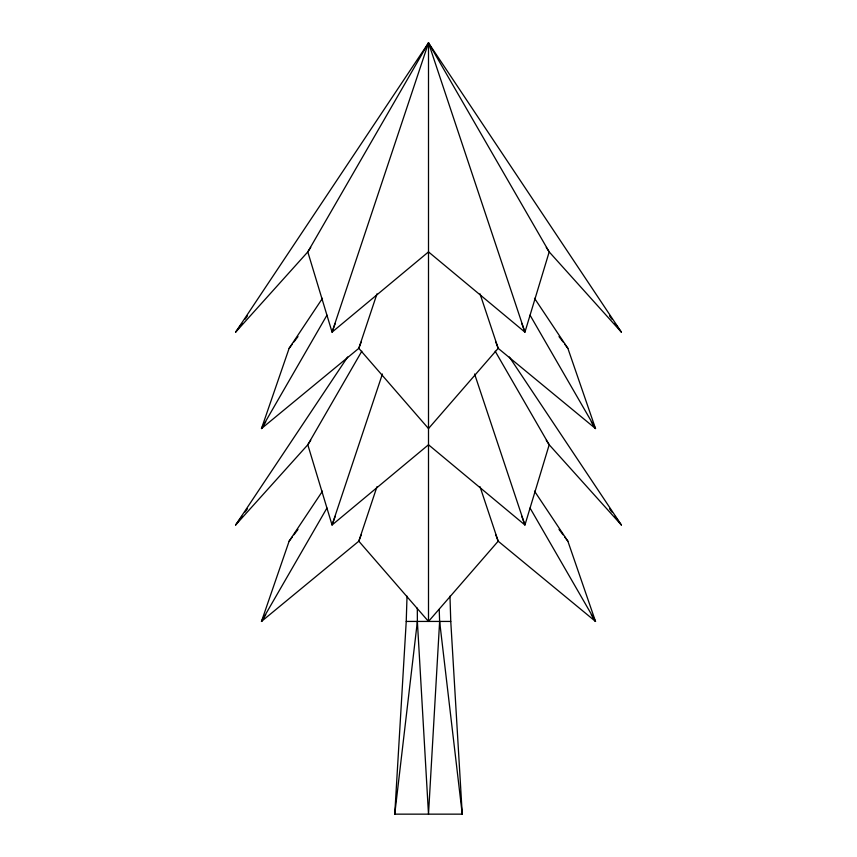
<?xml version="1.0" encoding="UTF-8"?>
<svg xmlns="http://www.w3.org/2000/svg" width="857" height="857" viewBox="0 0 857 857"><rect width="100%" height="100%" fill="white"/><g stroke="black" fill="none" stroke-linecap="round" stroke-linejoin="round"><path stroke-width="1.29" d="M449.968 596.161L450.771 621.432L462.255 814.15L394.745 814.15L406.229 621.432L407.032 596.161M439.213 609.456L439.63 621.432L428.5 814.15L417.37 621.432L417.316 608.127M394.745 814.15L417.37 621.432M335.269 323.346L332.066 332.141L428.5 251.904L524.934 332.141L549.198 251.904L428.5 42.85L332.066 332.141L307.802 251.904L428.5 42.85L621.357 332.141L549.198 251.904L546.273 247.416M376.973 293.855L358.815 348.338L261.481 428.564L289.13 348.338L322.489 298.29M382.404 374.006L332.066 524.998L307.802 444.762L361.815 351.209M376.973 486.712L358.815 541.196L261.481 621.432L289.13 541.196L322.489 491.157M335.269 516.203L332.066 524.998L428.5 444.762L524.934 524.998L549.198 444.762L495.185 351.209M361.172 342.082L358.815 348.338L428.5 428.564L498.185 348.338L480.027 293.855M361.172 534.95L358.815 541.196L428.5 621.432L498.185 541.196L480.027 486.712M326.956 315.172L261.481 428.564L265.745 421.794M326.956 508.03L261.481 621.432L265.745 614.662M310.727 247.416L307.802 251.904L235.643 332.141L428.5 42.85L524.934 332.141L521.731 323.346M310.727 440.284L307.802 444.762L235.643 524.998L347.642 356.983M235.643 332.141L241.942 323.485M245.091 319.147L247.448 315.901M235.643 524.998L241.942 516.342M245.091 512.015L247.448 508.758M289.13 348.338L292.355 344.053M293.962 341.922L297.99 336.576M289.13 541.196L292.355 536.921M293.962 534.779L297.99 529.433M406.229 621.432L450.771 621.432M509.358 356.983L621.357 524.998L549.198 444.762L546.273 440.284M559.01 336.576L563.038 341.922M564.645 344.053L567.87 348.338L595.519 428.564L498.185 348.338L495.828 342.082M559.01 529.433L563.038 534.779M564.645 536.921L567.87 541.196L595.519 621.432L498.185 541.196L495.828 534.95M609.552 315.901L611.909 319.147M615.058 323.485L621.357 332.141M609.552 508.758L611.909 512.015M615.058 516.342L621.357 524.998M534.511 298.29L567.87 348.338M534.511 491.157L567.87 541.196M591.255 421.794L595.519 428.564L530.044 315.172M591.255 614.662L595.519 621.432L530.044 508.03M521.731 516.203L524.934 524.998L474.596 374.006M439.63 621.432L462.255 814.15M428.5 42.85L428.5 621.432"/></g></svg>
